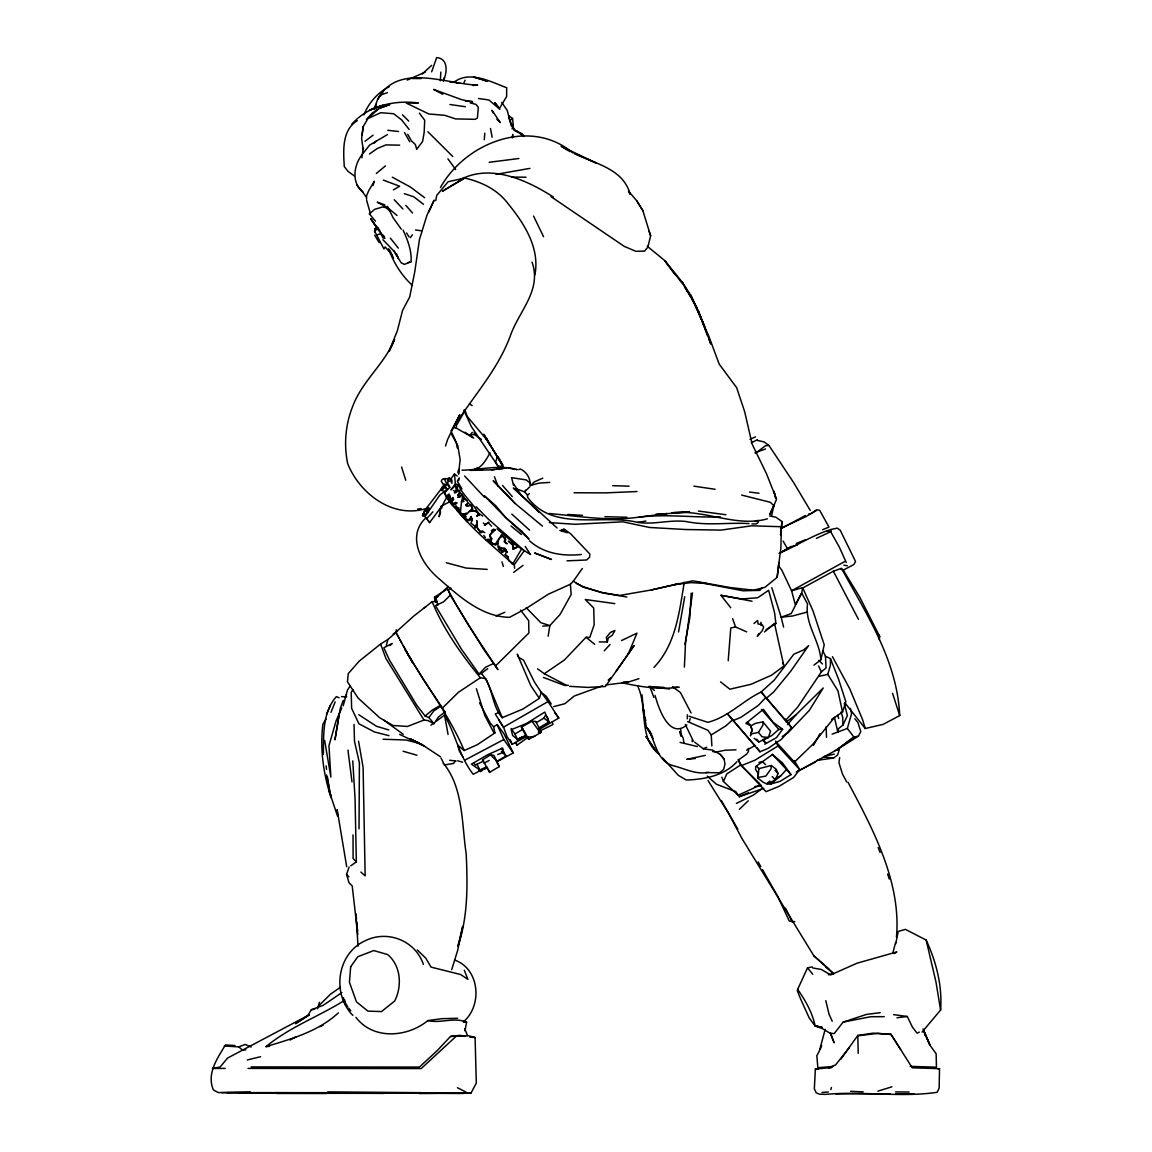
<?xml version="1.0" encoding="UTF-8"?>
<svg xmlns="http://www.w3.org/2000/svg" width="1152" height="1152" viewBox="0 0 1152 1152"><rect width="100%" height="100%" fill="white"/><g stroke="black" fill="none" stroke-linecap="round" stroke-linejoin="round"><path stroke-width="1.5" d="M513.173 545.688L508.349 541.195L513.432 544.219L513.173 549.274L517.666 546.408L530.539 554.558L525.24 546.523M846.302 562.594L839.318 547.114L830.952 532.152L830.952 529.502L837.202 528.134L840.182 530.165L855.547 561.528L853.834 564.552L842.875 570.341M858.197 1053.302L857.808 1035.418L840.931 1059.091M750.859 725.803L755.669 723.298L762.955 721.886L762.926 725.17L758.419 732.37L750.73 734.054L750.485 735.84L752.112 729.965L750.859 725.803L747.533 721.958M512.712 137.448L512.741 134.41L512.251 137.894M457.128 475.992L454.478 474.077L455.357 483.883L450.936 489.787L455.357 485.51L456.768 492.149L454.421 492.898L458.136 490.262L459.734 490.608L458.856 496.253L460.166 496.685L457.718 497.376L462.096 494.51L464.227 497.592L461.534 501.638L460.454 511.963C453.355 508.118 447.869 500.414 444.442 493.099L449.77 487.368L448.2 483.854M513.49 128.88L512.582 118.483L509.069 115.906M359.021 828.835L359.41 762.854L354.485 741.283L354.053 724.464M687.283 718.877L687.37 714.773M323.381 754.286C323.64 734.616 322.445 712.483 336.341 696.629L339.12 697.766M758.88 768.643L771.336 765.475L776.275 769.334L778.061 773.568L775.253 779.861L767.318 784.296L762.912 782.064L757.958 778.19L758.88 768.643L756.619 766.21M529.934 485.467C530.914 478.57 526.55 471.773 520.33 468.979L518.774 469.656M684.374 667.109L685.526 642.874L692.525 592.92M374.861 232.099L375.034 228.658L377.683 227.318L378.576 228.384L374.515 230.99L383.933 248.933L385.142 246.931L391.378 253.973L393.509 258.322M534.888 274.939C540.086 248.011 524.246 223.517 508.003 203.602C497.362 189.432 481.507 181.958 464.688 178.013L448.099 181.757L436.752 195.379L435.715 200.65M691.157 593.237L689.846 617.314L684.95 644.472M382.939 239.717L394.445 251.669L401.04 262.67L404.323 264.398L411.077 261.749C411.898 250.747 407.606 239.904 403.056 230.083M440.323 80.827L440.827 72.072M922.075 1032.062L940.594 1010.03C942.437 985.925 936.23 961.776 926.15 940.032L905.414 929.376L898.214 931.435L895.752 943.69M497.002 528.84L517.666 546.408L513.173 549.274L513.432 544.219M820.901 659.765C819.562 640.382 804.629 623.678 807.566 603.965L801.691 593.035L802.627 587.635L812.995 610.848L824.227 644.818L820.901 659.765L813.96 665.136M728.208 660.686L730.771 628.013L735.538 626.947L746.654 631.872M484.272 139.752L484.834 133.171M831.758 1067.544L815.357 1069.07L814.334 1088.741L816.192 1092.816L819.418 1094.17L825.322 1094.4C862.358 1090.886 900.461 1097.726 937.109 1092.298L939.139 1088.266L939.528 1068.667L912.269 1067.818L890.986 1034.338L872.813 1033.186L857.808 1035.418M757.958 778.19L758.362 773.741L755.568 769.392L755.698 766.541L772.445 754.574L782.366 762.768L790.992 774.59L780.034 781.387L770.659 783.994L767.563 783.23M771.336 765.475L770.976 768.888L765.878 776.074L758.232 777.456M504.374 541.814L506.995 543.686L504.374 541.814L504.806 537.739L501.494 534.931L495.072 544.493L485.698 539.467L490.766 540.878L492.466 543.902L495.691 544.91L497.779 543.571L498.888 538.776L501.451 536.904M458.582 473.99L460.138 459.605L457.79 445.709L451.915 432.85M782.021 521.582L780.566 534.931L782.021 521.582L775.858 517.205L769.55 515.938M425.693 518.011C406.253 536.414 421.43 563.659 438.005 577.843C458.237 595.498 481.133 616.882 509.573 617.328L526.003 608.544L548.395 594.173L570.341 584.266L573.322 581.227L582.926 587.045L601.632 592.546L619.704 595.44L650.376 590.126L692.669 580.81L730.08 587.534L753.466 590.198L764.885 587.333L777.154 577.339L778.838 562.55M362.16 135.029L363.11 126.821L367.949 118.526L380.736 112.709L393.682 113.746L401.659 119.938L409.176 129.47M879.307 639.547L879.682 636.48L859.795 597.226L842.904 569.563L841.133 569.376M569.966 151.646L561.096 146.232L596.462 163.195L574.171 153.331C594.562 163.627 623.534 168.653 630.072 194.213L628.488 191.117L636.61 200.592L642.845 210.629L650.635 235.814L647.784 247.291L644.515 251.122L635.803 251.28L624.269 246.384L551.088 196.704M363.11 126.821L361.613 138.614L363.211 149.515M777.154 577.339L780.883 547.704L781.358 526.723L751.637 525.816L721.008 530.107L685.627 529.517L649.584 527.472L622.771 521.813L575.28 524.29L549.432 522.605M839.664 757.498L838.93 762.739L842.544 774.187L846.763 782.006M479.534 702.835L490.219 723.067L493.646 726.854L494.914 732.902L477.403 744.667L464.184 750.528C448.891 714.139 424.426 683.28 404.87 649.224L423.533 679.795L445.018 711.936L444.571 715.09L448.07 734.486M548.15 636.192L549.835 625.594L560.102 614.448L571.147 594.504L570.384 583.992M896.472 937.166C901.339 882.202 873.158 829.498 848.059 782.366M339.163 713.981L334.944 739.843L340.315 708.35L343.253 700.387M678.528 631.944L684.72 596.779M458.698 480.557L459.173 477.936L457.301 481.205L461.981 488.894M512.597 128.174L513.202 124.949L512.165 128.995M362.016 155.65L363.442 148.061M464.962 1030.824L466.589 1022.242C454.594 1016.784 440.597 1023.667 427.853 1020.586C407.362 1037.448 373.219 1040.141 355.954 1017.36M429.019 508.147L428.242 512.222L424.786 514.685L423.504 513.518L422.554 515.693L425.002 516.542L429.667 522.533L442.44 505.339L446.918 496.872L450.562 501.379M488.506 522.821L488.65 522.058L484.358 525.341L488.506 522.821L491.558 526.162M443.52 81.158L444.168 77.875L443.333 80.914M684.288 582.278C679.205 612.288 675.994 644.27 653.918 667.469M374.342 108.216L377.798 99.058L380.808 94.882L387.403 92.693M771.595 515.722L773.813 505.757L776.549 499.176L766.555 473.904L752.126 444.067L744.682 411.739L736.632 387.634L719.165 364.075L708.826 336.226L690.667 295.099L682.142 282.096L664.704 260.568L647.194 246.182M458.136 472.709L458.87 469.426M374.515 230.99L375.034 228.658M607.334 642.01L608.27 637.92L612.259 635.213L614.966 630.446L610.373 632.462L606.312 637.416L607.334 642.01L599.242 641.866M514.642 568.282L514.253 564.696L512.554 564.264L508.867 560.362C488.578 542.434 467.381 524.981 451.613 502.718M457.906 946.181L462.73 926.41L457.661 950.357L451.728 969.61M825.178 1029.326L819.418 1050.869L816.854 1055.65L817.848 1067.731L832.824 1066.435M441.763 487.498L443.563 488.477L445.464 485.87L441.835 490.478L441.072 490.248L441.763 487.498L445.464 485.87L444.73 484.344M386.352 645.35L387.864 639.518L396.504 632.102L396.216 629.77M457.992 946.094C468.13 916.416 467.611 884.837 466.214 853.92C461.621 824.04 463.579 787.406 443.275 763.214M428.27 509.602L425.419 510.509L426.658 511.747L428.674 508.046L425.419 510.509L422.554 515.693L424.08 511.301L443.693 485.712M892.742 953.438L895.579 942.48M317.534 1008.72L319.464 1002.341M463.925 501.494L461.534 501.638L462.557 497.851L461.621 494.77M689.458 721.166L690.163 718.589M343.195 705.802L347.486 690.034L350.323 685.685M830.851 1089.605L831.442 1087.459M504.907 542.347L505.627 539.784L504.806 537.739M831.614 719.395L842.53 712.037L837.979 690.912L827.798 674.381L830.462 665.064L830.448 658.627L825.451 656.237L822.974 651.096M832.09 734.155L847.354 728.438L851.587 713.65L850.45 708.408M440.554 511.862L439.128 516.744L440.986 506.232L449.208 502.042M441.49 508.608L442.44 505.339M443.477 80.64C447.192 72.734 448.488 58.45 436.666 57.6L431.669 71.784M374.702 109.354L376.214 104.357M372.96 185.602L374.328 181.195L368.683 190.771L366.538 195.854L366.595 199.152M539.352 698.357L541.253 692.352L534.485 682.099L523.555 660.139L518.818 657.504L517.234 654.149L530.813 685.656L539.352 698.357L522.936 709.027L502.243 717.696C491.112 705.254 493.171 685.21 481.248 673.531L479.059 674.064L461.376 649.066L435.413 605.592L443.621 601.819L450.317 595.21L483.163 648.533L497.938 669.672L468.389 625.061L455.515 603.446L448.2 590.198L450.965 588.01M797.659 989.366L797.27 990.59L800.683 999.13L809.15 1017.778L815.112 1026L822.341 1027.426L815.04 1025.525C812.218 1012.306 805.306 1000.368 797.659 989.366L807.523 967.867L812.275 966.902M842.53 712.037L845.856 701.741L838.483 678.989L830.448 658.627M445.493 446.011L447.61 439.459L459.749 414.691L451.152 431.093C470.722 398.923 497.722 371.002 510.653 334.944C519.422 310.666 541.858 290.074 532.066 262.181M750.73 734.054L752.112 729.965L750.355 725.63L745.862 723.341L763.358 709.344L773.107 722.333L782.626 729.259L776.462 737.654L764.741 744.178M357.782 934.632L352.21 885.902L348.97 882.706L346.565 874.397L349.085 867.038M754.214 738.331L758.808 741.974L768.341 737.582L770.558 731.174L762.955 721.886M472.248 519.566L470.981 523.123L474.667 526.147L475.042 528.091L477.043 524.203L476.813 520.646L477.346 528.034L480.96 532.685L483.106 531.461M508.795 560.678L507.874 556.877L505.253 554.746L506.52 551.405L504.893 548.496L498.269 547.2L497.779 543.571L495.072 544.493M330.97 712.368L335.16 701.899M389.218 350.755L397.282 330.998L402.566 310.421L409.666 297.029L414.749 271.93L419.443 239.53L426.96 215.251L433.714 200.837M757.022 440.323L763.978 441.893L768.946 445.45L793.742 482.746L810.23 510.379M773.813 505.757L769.853 514.282L773.813 505.757L770.386 502.301L741.629 495.072M569.592 686.333L587.606 687.398L605.347 686.506L628.2 654.134L636.984 633.154L621.461 640.57M820.325 1048.939L821.693 1045.656M463.939 82.915L465.106 80.194M330.422 705.384L326.506 714.341M760.81 784.8L738.187 795.254L723.442 781.502L726.768 773.942L740.52 765.058L759.701 783.634M341.755 708.062L336.082 720.893L328.968 745.69L330.869 777.053L324.648 740.376M389.491 350.885L394.574 339.538C384.322 364.262 362.059 381.197 352.67 406.44C345.456 424.541 343.742 444.442 347.645 463.522C359.784 494.136 393.782 519.48 427.334 508.176M428.746 212.155L434.232 200.131M442.195 488.491L444.226 484.07M776.261 742.176L794.434 762.077L812.635 744.494L834.437 717.437L837.936 732.355L838.627 728.539L843.019 725.011L847.382 715.579L844.258 703.541M487.915 539.107L490.766 540.878L489.758 535.205L495.331 529.733L493.762 529.315L489.758 535.205L491.774 538.762L489.816 541.757L492.466 543.902M521.554 549.014L512.554 564.264M796.32 772.128L836.928 749.736L858.47 736.099L860.76 731.592L857.894 722.477L854.856 718.776M363.859 114.898C368.784 102.701 377.654 92.606 389.405 86.587M689.069 716.242L707.818 722.318C728.078 717.25 742.55 700.934 761.155 691.992L785.621 720.374L797.63 707.17L821.405 671.846L826.056 667.958L825.451 656.237M234.936 1045.541L225.432 1044.922C217.426 1058.285 206.352 1073.65 213.408 1089.936L218.261 1092.6L250.243 1091.894M419.414 1093.522L471.139 1092.816L476.309 1083.096L475.085 1037.477L468.792 1035.792L450.518 1036.44L437.285 1050.552L419.472 1067.069L251.136 1066.91M758.894 633.442L757.282 636.451L762.163 630.864L763.675 627.034L762.062 624.557L758.102 624.053L757.613 620.453L754.013 623.506M344.966 697.522L346.55 694.555M425.002 516.542L439.661 495.317L447.178 489.11L444.974 487.123L446.717 483.926L444.298 478.714L451.022 478.656L454.478 474.077M489.989 452.837C486.691 459.029 482.789 466.042 476.208 469.138M536.357 722.621L535.982 721.483L531.994 721.224L521.424 727.2L526.68 737.251L533.88 736.531L541.354 732.269L536.357 722.621L543.902 718.128L545.53 715.147M813.456 745.344L820.138 733.579M325.987 719.006L322.848 724.406C319.882 749.074 323.395 774.101 331.07 797.63M467.971 503.006L466.315 505.814L465.811 505.109L467.971 503.006L471.499 505.858L472.622 510.12L469.325 511.459L466.459 514.382L463.421 514.008L464.602 515.664L466.387 513.317L466.459 514.382M352.93 689.587L351.216 692.482L351.619 708.35L358.934 723.787L374.386 731.938L389.002 735.682M361.886 154.958C353.606 165.456 351.403 182.822 362.765 191.995L357.062 185.342M341.928 992.578L323.107 1005.365L311.386 1009.699L307.771 1015.589L295.531 1023.682L309.47 1014.826M463.824 412.574L456.322 425.707L456.437 428.184L473.573 437.947L464.976 432.23M489.816 541.757L491.774 538.762M455.414 760.709L453.614 763.459L444.384 764.942M880.2 1012.68L866.405 1014.437L843.163 1022.098L834.192 1033.56L830.246 1033.33L822.485 1028.664L815.112 1026M387.864 639.518L380.592 644.026L359.251 661.104L348.278 673.589L347.472 681.797L358.114 698.069L379.598 717.682L392.976 725.486L407.434 726.466L423.965 720.043L428.054 720.59L433.987 723.672L438.48 717.005L445.018 711.936M478.642 513.389L476.698 516.254L479.174 514.987C474.149 503.755 463.262 496.181 458.179 484.776L455.357 483.883M448.848 481.594L447.552 480.298L449.208 477.893L451.901 479.938L451.886 483.293L449.208 477.893M499.579 546.307L498.269 547.2L498.946 549.086L502.315 552.283L504.893 548.496L507.283 552.47L506.52 551.405M471.197 516.528L468.662 520.2L471.874 518.947L471.197 516.528L471.672 521.122M628.2 654.134L634.104 645.552L615.946 671.515M410.4 237.571L412.373 234.763M573.322 581.227L582.336 568.454M390.11 645.624L392.141 643.478L383.846 647.798L389.462 660.067L416.707 705.154L425.117 716.026L428.875 717.538L433.829 710.842L440.986 706.162M610.042 644.472L604.282 650.779M382.824 92.448L377.798 99.058C397.627 62.438 445.622 83.88 477.778 85.19L472.982 85.45M440.453 187.546C465.235 142.747 530.28 117 572.746 152.856M468.533 434.765L470.376 434.837L472.262 432.389M794.261 760.594L799.704 769.608L793.685 777.427L778.997 786.37L766.022 791.683L741.6 765.547L738.245 760.118L746.669 754.099L748.526 751.349L748.296 748.454M362.664 153.907L369.576 145.123L387.475 134.568M849.254 1047.629L835.704 1064.765L828.662 1068.35M447.552 480.298L448.114 479.606L448.805 481.104L447.422 482.587M525.874 490.176L524.563 491.818L515.693 488.678M463.334 1021.91C482.688 1005.581 479.779 968.846 454.594 960.034M787.507 724.622L796.19 714.557L823.205 687.989L809.381 710.323L787.896 732.917L782.251 736.488M785.189 718.934L791.582 727.618L781.603 739.152L767.837 748.541L759.946 751.766L727.33 713.664L754.949 745.646L746.582 750.154M450.821 499.637L452.664 497.563L453.514 498.917L450.893 500.285L448.992 493.963L445.867 496.57M530.957 485.539L534.211 481.939L542.779 478.138M767.477 782.554L770.659 783.994L780.754 775.858L786.499 769.493L772.272 754.229M762.019 587.909L759.787 590.386L743.054 590.774L698.76 582.293M426.442 518.976L432.907 511.862M448.128 497.146L449.842 495.274M366.408 119.448L372.312 113.04L379.123 108.403L389.218 104.659M736.906 761.702C724.579 775.728 704.102 779.429 686.304 780.034L678.37 775.382L662.616 757.987M458.179 484.776L456.97 486.058L457.474 488.102L455.947 491.443L453.312 490.522M479.059 674.064L485.482 667.267L493.848 663.394M351.936 124.085C368.194 105.552 394.675 99.878 418.392 102.96L406.267 103.075L428.861 113.976L444.73 115.315L455.659 118.915L475.214 119.318L477.389 118.022L478.31 107.395L476.035 104.414L470.174 102.902M614.822 603.619L585.288 599.501L593.712 608.054L594.158 624.802L589.766 637.474L586.022 637.258L564.365 660.038L544.306 673.704L537.538 668.837M766.267 698.314L773.712 691.963L790.632 671.357L808.618 645.624L803.621 649.93L793.786 654.25L774.36 679.982L761.155 691.992L765.778 697.579L758.246 705.485L741.096 717.206L733.147 720.619M453.01 504.13L455.458 502.402L457.128 502.992L455.242 504.432L453.01 504.13L451.368 501.97L453.571 499.752L452.664 497.563M318.456 1006.099L330.552 994.133L340.315 987.35M442.325 708.149L458.438 692.294L480.355 677.722L485.971 678.715L502.243 717.696M465.811 505.109L467.698 506.347L470.765 505.109L472.478 508.406L469.325 511.459L475.07 510.998L482.717 516.067M495.763 665.712L528.912 632.966L528.638 620.582L520.502 610.128M458.856 496.253L457.747 495.086L460.051 492.869L458.136 490.262M455.587 1036.8L421.2 1068.566L248.026 1068.408M739.368 809.309L748.238 800.827M374.155 143.165L376.474 140.962M437.846 605.347L435.946 598.09L448.358 586.411M422.266 73.987L431.64 65.376M732.528 719.842L726.091 725.717L711.245 734.933L711.864 745.891M403.214 645.653L412.517 662.458L395.813 632.261L413.698 616.118L432.144 601.675L436.896 601.387M758.39 522.115L756.36 523.93L751.954 523.915M370.699 115.805L379.123 108.403L389.765 104.746M608.227 680.069L610.848 677.794M782.626 729.259L778.81 729.446L771.552 735.739L763.2 739.483L765.979 743.386L763.186 740.563M357.307 120.686C341.726 130.162 343.368 150.768 344.275 166.55L347.918 171.259L354.298 175.939M375.437 221.17L369.403 213.84L374.645 209.333L382.579 207L385.963 207.677L389.736 210.773M454.162 82.08C469.858 70.229 490.882 81.907 506.693 87.754L506.621 96.595L499.464 108.418L494.813 102.614L499.781 109.238L488.923 99.994L478.469 98.51M511.085 119.75L512.582 118.483M764.496 631.93L774.504 623.448L775.915 623.491L774.576 612.734L768.658 590.328L757.685 597.744L741.989 598.954L720.936 595.31L730.742 607.766M485.525 767.563L480.672 771.638L478.613 769.896M425.117 716.026L432.158 710.165L440.482 705.269M376.344 173.448L385.459 165.902M474.667 526.147L477.043 524.203L477.346 528.034L480.96 532.685M686.837 724.968C669.298 739.685 658.57 708.322 655.07 695.477M817.142 760.334L833.63 758.03L837.677 754.906L839.347 749.304L835.085 750.571M786.211 722.117L796.19 714.557M365.069 141.221L373.09 135.158M461.534 501.638L465.106 498.931L467.208 500.962L465.106 498.931M748.944 523.598C728.294 522.302 707.357 525.917 686.837 521.64C670.378 519.264 654.12 525.038 637.646 522.36C602.05 513.662 553.205 532.166 527.76 497.506L527.486 495.072L529.43 493.603M338.371 1012.867C318.226 1031.501 291.6 1038.845 266.04 1046.621C289.411 1027.195 318.312 1016.726 343.858 1000.771L343.512 997.589M774.504 623.448L783.893 666.014L771.566 675.216L751.061 684.274L729.907 689.213L720.533 681.883M761.674 788.904L753.494 795.024L736.344 803.419M513.662 572.342L523.022 565.373M481.248 673.531L487.699 668.722M430.992 725.155L433.714 723.139M436.421 721.138L444.571 715.09C455.429 734.141 459.763 757.411 473.256 774.274L485.165 767.981M350.813 865.814L356.342 861.869L355.061 798.826L352.771 760.91M527.213 737.942L517.046 745.114L515.362 742.349M369.49 153.994L377.266 148.493L385.949 144.907L399.715 145.166M435.946 598.09L437.846 596.794M894.586 953.467L896.818 951.926L857.002 963.216L830.621 974.938L821.29 969.451L812.779 967.982M811.123 513.518L816.178 510.062M393.178 634.09L397.397 631.224M755.496 453.384L765.403 445.752L768.946 445.45M493.646 726.854L497.146 724.565L503.928 733.738L513.245 752.933L497.045 761.659M538.848 727.891L548.942 722.03L547.387 717.019M489.629 772.301L499.277 766.598L493.963 755.381L490.478 754.891L482.486 759.888L489.629 772.301L488.376 769.536M435.37 602.122L434.52 597.168L447.653 588.758M797.256 544.997L791.107 546.638L779.299 553.277C796.766 545.746 812.693 535.133 830.952 529.502M529.877 486.734L524.563 491.818L527.486 495.072M766.109 629.654L775.915 623.491M502.315 552.283L506.03 550.166M539.179 729.418L558.792 718.07L548.021 701.582L503.539 727.157L507.082 736.79L512.179 744.365L527.17 736.142M844.675 561.571L791.582 590.774L795.312 604.627L801.691 593.035L791.237 613.584L781.157 617.198L783.605 627.12M501.35 748.238L506.102 756.043L497.03 761.27M561.182 530.554L563.875 528.926L570.773 533.923L589.867 554.054L589.536 557.309L586.598 559.987L567.043 560.837M799.704 769.608L777.931 746.006L754.891 760.219L741.6 765.547M393.422 189.893L399.6 186.221L383.328 180.101M482.486 759.888L483.725 760.954L475.488 765.072L473.832 763.07M493.762 529.315L491.357 530.712L495.331 529.733M309.254 1014.811L227.549 1058.069L220.162 1066.968L212.472 1068.466L225.216 1068.437M781.286 528.552L805.277 515.563M779.299 553.277L791.107 546.638M497.146 724.565L503.827 739.512L465.264 759.917M803.074 587.794L833.371 571.234L841.45 568.296C866.822 614.909 897.235 660.845 899.726 715.565L883.109 724.406L865.253 728.51L844.646 702.518M521.899 737.122L516.96 739.699L526.032 735.408M484.171 763.142L489.182 760.435M526.68 737.251L528.682 739.253L534.96 735.926M751.291 442.714L757.224 439.848M457.042 509.026L460.037 510.71L455.846 505.829L457.042 509.026L459.158 507.917M290.045 1040.026L295.934 1036.944M424.253 607.752L425.851 606.917M774.979 778.81L780.754 775.858M796.579 771.797L815.4 762.149M749.981 439.301L755.525 436.882M816.379 538.402L828.95 532.498M474.221 469.368L477.158 467.928M486.763 766.714L479.952 770.04L471.427 764.165L487.714 754.704L502.675 748.094L503.654 752.184L497.707 754.531M407.203 80.093L425.131 72.158M458.928 180.389C489.47 163.008 526.306 179.683 553.205 196.92M763.762 788.342L738.95 796.838L748.339 792.835M539.28 731.246L552.931 724.55L552.254 721.901M767.376 518.832C736.186 527.774 703.57 508.867 671.472 512.885M822.73 529.675L828.965 527.083L819.662 510.293L817.675 509.818L805.176 517.003L780.494 528.379M516.96 739.699L525.427 735.797M319.824 1026.706L323.093 1025.222M919.31 1032.106L917.021 1033.142L912.413 1027.094L907.272 1016.482L893.592 1014.638M511.114 728.482L514.886 733.925L523.253 729.144L521.424 727.2M703.267 748.728L706.752 747.245M495.922 616.018L504.907 612.274M796.349 543.456L805.637 539.654M471.874 518.947L468.662 520.2L466.142 519.12L464.861 516.47L466.243 516.643M377.381 107.15L369.72 110.102L382.954 105.178M817.099 760.507L820.354 759.254M224.338 1046.002L238.752 1046.88L245.174 1044.432L251.165 1046.995M498.37 712.757L495.216 713.952L503.539 727.157M479.621 531.864L482.083 530.942L484.79 532.67M802.627 587.635L791.582 590.774L781.704 569.966L778.464 565.79M602.626 685.742L574.387 695.966L564.84 703.699L553.68 706.651M765.576 448.963L755.006 452.707M754.79 521.467L758.232 520.344M605.981 684.936L627.998 682.171L638.914 678.686M877.91 1091.131L891.878 1086.826M758.995 762.437L762.091 761.53L765.605 764.597M496.109 174.326L529.949 168.379M828.331 974.808L833.515 973.354M376.978 234.792L380.981 233.698L383.126 238.19M531.922 485.05L539.136 483.106L549.749 482.414M806.933 612.144L792.562 615.989L781.157 617.198L771.782 587.65M408.024 262.555L411.077 261.749M487.757 768.154L479.952 770.04L476.957 764.222M247.291 1059.955L260.539 1056.73M463.421 514.008L466.387 513.317M843.163 1022.098L870.754 1016.712L884.203 1016.669M651.456 589.982L679.104 583.502M395.813 632.261L398.981 638.006M445.219 478.541L442.296 479.203L441.23 481.176L444.974 487.123M819.115 676.282L827.798 674.381M858.47 736.099L853.891 737.078L836.928 749.736L853.891 737.078L847.354 728.438M824.803 756.158L834.336 754.128M705.254 755.395L686.822 759.312L695.376 758.52M708.336 772.272C696.096 775.066 684.144 768.24 672.509 765.547C657.302 760.637 655.718 743.76 649.368 731.477L653.213 738.576M462.01 470.203C480.283 469.886 499.349 464.515 517.277 469.584L516.485 469.656M622.022 682.776C640.57 686.866 660.485 690.005 679.334 687.139M513.13 548.366L516.485 547.776M720.576 516.974C693.36 517.651 665.914 513.878 639.029 517.118C609.379 521.482 578.952 516.24 549.202 513.49M462.557 497.851L464.227 497.592M637.646 522.36L645.941 521.064M417.701 509.069L421.157 508.55M245.808 1049.803L242.626 1050.25L238.752 1046.88M496.512 469.397L506.304 468.014L491.486 469.814L470.29 470.333L482.501 470.246M427.853 1020.586L441.734 1018.685L457.704 1018.282M762.523 869.659L777.499 895.925L789.322 921.11L794.794 921.73M489.197 162.288L518.875 158.501M639.029 517.118L667.08 513.59L655.632 514.454L689.717 512.064L671.832 512.755M896.99 1017.778L907.272 1016.482M311.386 1009.699L314.698 1009.296M450.518 1036.44L459.893 1035.288L464.832 1036.354M858.269 1035.778L877.752 1033.344L891.259 1034.525M808.502 514.066L809.784 513.922M369.403 213.84L370.44 213.71M674.136 584.669L690.998 582.624L706.478 583.488M937.944 1068.854L939.528 1068.667M559.872 530.539L564.494 529.992L567.331 532.728L561.37 530.971M504.893 548.496L498.946 549.086L502.07 550.67M265.176 1092.715L384.163 1093.334L239.429 1093.248L471.139 1092.816M481.435 439.445L474.494 434.52L470.376 434.837M266.04 1046.621L269.467 1046.333M491.486 469.814L494.842 469.541M568.354 685.267L564.912 685.526L543.384 677.448M754.877 786.456L761.573 785.952M542.765 626.112L549.835 625.594L540.85 622.699L526.262 607.738M821.966 1092.456L828.331 1091.995M636.998 491.53L605.318 492.883L574.099 492.768M735.998 749.822L725.054 750.226L715.68 752.155L712.555 751.464M581.386 554.458C562.997 556.43 543.686 553.651 529.517 540.778M465.552 101.333L471.787 101.232M648.806 686.549L664.128 687.384M672.437 687.24L677.606 687.168M890.41 1093.738L835.805 1093.853M470.952 1092.802L221.933 1092.672M276.523 1093.435L326.707 1093.464M910.138 1066.349L936.446 1067.198L936.144 1053.763L929.981 1045.253L923.645 1030.781M327.802 1091.938L421.603 1092.715L227.218 1092.686M463.536 1093.478L274.421 1092.672M412.013 78.509L421.085 78.566M511.776 177.091L526.018 177.206M498.499 467.899L503.352 467.942M503.165 466.459L498.024 466.142L471.254 426.427L463.853 410.198M895.608 1091.909L909.144 1092.038M895.536 1093.824L914.314 1094.141M604.915 516.686L626.861 517.248M612.72 485.669L629.035 486.187M383.054 739.238L406.051 740.016L419.155 743.357M341.51 696.643L346.738 696.83M623.29 681.998L627.998 682.171M817.862 1069.33L815.357 1069.07M463.565 1022.126L466.589 1022.242M850.651 1091.304L863.194 1091.894M705.686 772.603L719.64 772.762L723.686 769.334L725.011 763.963L723.946 758.808L720.187 754.33L712.282 749.995L705.226 749.146M538.243 732.096L541.354 732.269M567.864 514.469L582.538 515.333M469.872 1037.174L475.085 1037.477M487.224 569.39L466.07 568.051L446.314 562.723M823.349 757.008L833.63 758.03M450.043 81.965L453.226 82.31M456.408 82.656L459.59 83.016L450.158 81.922M387.792 130.291L398.534 131.501M656.942 687.485L669.47 688.982M449.64 760.248L456.091 761.026M749.491 492.048L759.038 493.272M415.483 229.997L421.661 230.803M698.357 511.042L725.933 514.742M768.341 737.582L761.962 736.718L758.419 732.37M449.914 104.515L465.336 106.718M693.85 486.144L715.075 489.283M843.826 565.186L847.339 565.762M626.818 597.01L603.792 593.064L584.05 587.045L576.317 583.402M720.936 595.31L752.054 601.229M508.19 467.971L514.829 469.31M441.072 490.248L443.146 490.694M453.643 427.565L456.437 428.184M472.781 102.182L461.462 99.59L433.584 89.41L442.757 94.277M697.406 746.568L680.054 742.378M513.864 130.219L521.899 133.618L524.203 136.123M474.048 510.955L477.475 511.934L479.174 514.987M457.675 760.81L462.6 762.206M403.114 751.248L416.88 755.237M388.829 729.965L376.574 726.322L358.762 714.73M404.366 193.694L413.741 196.776L423.49 204.293M687.614 721.598L707.918 730.296L711.245 734.933M826.79 530.698L830.952 532.152M384.797 204.854L377.237 202.176L387.763 207.763L397.022 215.482M505.253 554.746L508.392 557.352M807.523 967.867L812.75 974.218M419.299 743.054L410.299 738.792L424.627 746.294L399.6 734.371M457.474 1087.747L465.869 1092.053M544.306 673.704L566.179 685.138M494.914 732.902L493.632 732.197L484.819 715.565L476.381 688.738M466.142 519.12L468.922 520.733M392.328 177.206L410.573 187.142L424.613 197.698M420.797 743.774L440.424 756.778M708.034 780.566L728.957 814.032L741.816 838.267L813.845 955.8L828.677 968.832M457.747 495.086L460.166 496.685M467.222 521.899L456.797 510.278L464.602 515.664M469.598 403.862L472.147 405.634M403.243 734.285L383.962 720.245M521.827 134.626L517.003 131.112L523.786 136.483M451.368 501.97L453.24 503.352M694.656 742.147L703.944 749.246M672.782 686.966L680.472 692.582L691.085 713.016M456.797 510.278L461.765 514.051M530.05 482.918L526.162 479.909L511.574 477.662L513.576 485.395M543.902 718.128L548.942 722.03L544.81 712.094L526.622 723.37L511.2 729.72L512.611 735.437L517.55 739.469L514.886 733.925M460.051 492.869L462.096 494.51M508.867 560.362L514.253 564.696L524.275 550.714L488.434 519.221L476.064 506.664M483.322 522.965L485.568 524.794M510.955 525.989L521.395 534.528M586.022 637.258L594.691 644.328M542.448 526.104L514.858 503.266L493.186 480.686L515.045 503.381M501.494 534.931L505.627 539.784M813.845 955.8L833.875 973.714M825.898 967.032L833.53 973.714M707.256 776.146L716.429 784.238L735.739 791.626L738.187 795.254M557.064 527.962L513.374 488.002L539.323 512.266L535.939 509.126M654.451 690.509L649.771 686.362L653.875 697.507M360.878 872.05L365.155 875.851L363.096 767.275L358.531 741.154M511.819 514.109L529.589 530.165M499.594 458.899L497.318 456.739L483.682 434.174M452.808 156.542L427.882 131.76M417.269 949.939L425.851 958.234L431.064 967.133L460.526 974.491L467.899 979.344L464.299 970.258M490.478 754.891L495.518 759.787L499.277 766.598M501.422 751.421L506.102 756.043M496.843 119.203L500.328 122.688L491.976 110.246L493.099 112.91M464.659 476.035L484.33 497.102M402.466 114.797L408.715 121.075M818.798 660.298L822.442 663.955M412.474 285.437C401.515 275.486 393.509 262.598 388.57 248.702M356.342 861.869L353.102 858.528L353.03 834.926M470.765 505.109L471.499 505.858M346.565 874.397L348.869 876.802M513.245 752.933L503.827 739.512M659.146 754.315C637.92 737.712 648.158 708.091 637.646 686.002M394.258 199.742L402.883 208.958M761.501 709.373L778.81 729.446M768.686 781.891L770.659 783.994L769.68 781.042M791.582 727.618L765.778 697.579M516.83 131.818L513.014 127.685L508.579 117.216M775.022 770.256L778.061 773.568M772.2 776.534L775.253 779.861M531.994 721.224L540.259 732.787M446.717 483.926L449.77 487.368M405.778 205.344L412.546 212.962M786.499 769.493L790.992 774.59M502.531 485.467L512.266 496.598M444.629 486.187L447.178 489.11M464.184 750.528L457.776 745.142L459.302 750.96L462.917 757.123M723.946 758.808L720.187 754.33M650.29 731.822L646.301 727.056L643.133 707.443L644.429 714.11M428.875 717.538L433.987 723.672M480.355 677.722C461.448 654.538 443.534 629.424 432.144 601.675M390.312 238.09L398.347 248.141M756.547 739.138L758.808 741.974M379.022 230.875L370.8 218.765L384.811 238.478L383.414 235.166M348.667 1008.115L350.755 1010.75M428.04 520.43L429.667 522.533M554.573 712.584L558.792 718.07M651.715 734.141L646.301 727.056L652.349 737.136M379.181 242.64L374.63 235.123M447.926 158.861L455.674 169.574M419.371 113.112L424.699 120.269L424.181 132.206L422.611 141.437L416.707 149.314L415.339 144.518L411.466 140.918L407.722 134.266M675.014 274.608L664.704 260.568L682.042 283.147M376.862 227.894L370.8 218.765M548.021 701.582L541.253 692.352L546.293 696.355L551.232 703.973M756.994 747.677L759.946 751.766M401.299 229.19L393.134 217.771L387.461 206.338M449.05 496.426L450.936 503.179L450.058 496.858M362.318 191.477L365.962 196.646M483.768 535.363L485.309 537.538M501.998 464.083L484.891 436.536L501.998 464.083L497.318 456.739L495.605 462.298L498.024 466.142M352.858 1015.416C331.69 994.003 336.83 953.813 364.925 940.867C387.302 929.563 415.382 940.45 423.418 964.469M501.768 102.442L507.24 110.419L511.301 126.029M513.475 483.826L522.115 496.44M684.778 287.309L687.528 291.485L682.142 282.096L690.134 296.093M444.442 493.099L446.098 495.619M347.702 1006.646L343.858 1000.771L345.586 1004.947L344.664 999.878M503.05 465.106L497.534 456.667L503.122 467.294M423.965 720.043L385.934 658.469L380.592 644.026M406.512 232.949L409.09 236.923M890.986 1034.338L900.634 1049.414M484.877 436.205L488.376 441.677L467.165 416.347L464.904 409.882M642.845 210.629L636.61 200.592M737.784 829.138L721.282 800.482M498.614 719.64L502.906 726.725M483.955 434.851L490.234 445.421M393.984 250.949L398.39 258.48L396.418 253.512M691.906 299.203L697.234 308.534L710.914 343.973M758.131 861.941L760.766 866.578M404.539 132.552L409.752 141.797M688.435 292.867L697.234 308.534L690.667 295.099L704.635 326.462L698.141 310.435L707.544 335.376M783.13 541.08L787.349 548.597M399.83 639.533L401.53 642.6M832.464 656.683L849.73 688.738L862.603 719.712L865.253 728.51M451.814 434.678L456.322 443.074L457.286 447.926M878.832 634.882L879.682 636.48M833.371 571.234L858.427 619.272M515.794 742.723L517.046 745.114M685.31 724.507L693.374 741.182M486.994 439.027L489.168 443.347M523.973 730.541L526.09 734.76M441.058 758.074L443.635 763.258M331.33 795.715L329.227 791.41L337.565 816.192L337.162 809.683L346.723 866.808M533.578 216.101L543.557 236.722M785.549 908.222L792.259 922.061M818.582 665.957L821.405 671.846M389.477 249.653L392.558 256.176M923.054 1028.938L929.981 1045.253L925.258 1033.92M775.685 741.11L777.931 746.006M832.219 1021.205L829.008 1014.134L825.811 1000.627M379.181 229.709L380.981 233.698M527.458 736.517L528.682 739.253M450.562 595.728L448.2 590.198M510.264 739.814L512.179 744.365M830.246 1033.33L834.12 1042.79L830.534 1032.898M464.789 1028.851L467.467 1035.432M738.288 759.542L740.52 765.058M878.198 847.541L880.128 852.466M721.829 777.24L723.442 781.502M494.438 476.784L497.995 486.144M708.797 338.702L710.683 343.685M434.52 597.168L436.277 602.035M366.638 200.333L370.224 212.99M732.629 618.667L735.538 626.947M887.587 874.037L889.272 879.034M837.648 715.378L838.699 718.488M649.152 231.322L650.635 235.814M841.032 712.037L842.688 717.134L843.019 725.011M782.856 662.774L783.893 666.014M892.57 693.36L899.726 715.565M401.587 467.035L405.749 480.254M502.013 561.874L503.338 566.424M773.942 491.198L775.685 497.981L774.518 493.387M680.846 735.97L679.723 731.506L683.237 738.245L683.957 743.27M940.594 1010.03L935.986 982.008L926.15 940.032M645.091 717.451L645.739 720.792M326.549 775.008L330.091 793.354L327.37 776.578M490.507 128.477L492.12 137.261M347.962 750.139L351.994 781.906M326.131 765.893L326.534 769.464M458.323 470.462L458.683 473.674M474.25 432.216L474.494 434.52M356.472 919.08L355.968 913.882L358.013 946.138M356.803 922.536L357.624 931.19M361.757 155.29L361.987 157.81M642.024 694.915L643.622 712.843M472.478 508.406L472.622 510.12M692.165 740.016L692.294 741.715M924.509 1032.062L924.739 1035.101M680.774 729.619L681.134 735.883M760.954 622.267L761.126 625.608M826.114 726.782L826.517 737.266M350.669 966.787L349.416 982.267L356.458 1001.851L367.934 1011.139L381.528 1011.557L394.661 1001.03C402.264 986.242 401.011 965.678 387.662 954.576L373.723 950.558L357.797 956.736L350.669 966.787M452.362 185.198L442.411 191.261L464.688 178.013L452.362 185.198M481.896 79.33L473.774 77.098L487.411 81.302L481.896 79.33M551.419 559.426L534.874 553.075L551.419 559.426M521.683 531.144L505.656 517.536L484.43 495.893L495.59 505.57L505.656 517.536L529.013 539.165L521.683 531.144M655.675 750.629L646.114 736.69L655.675 750.629"/></g></svg>
